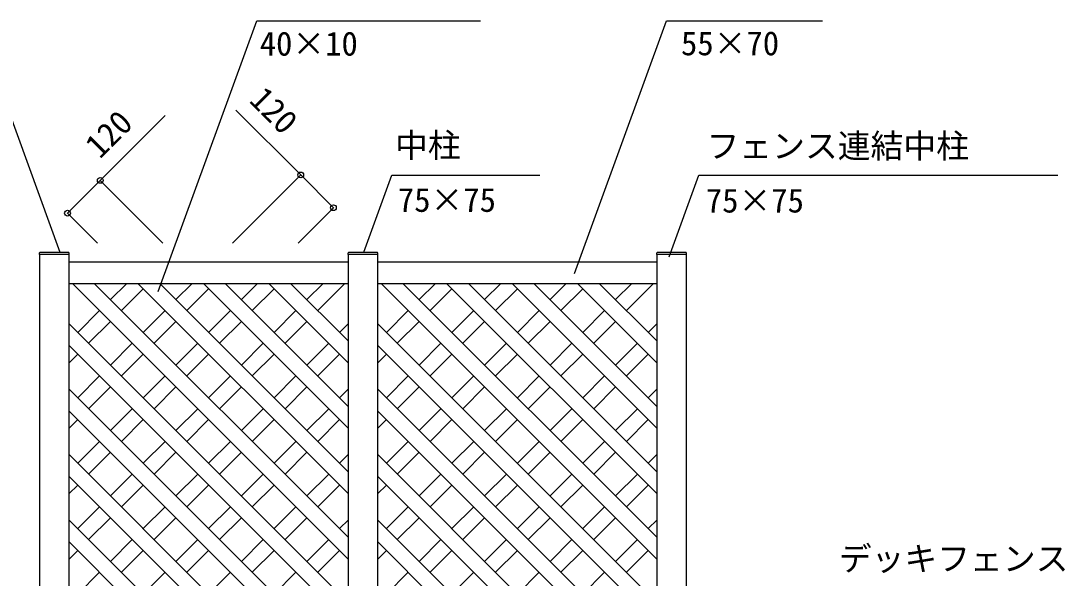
# Model space of a CAD drawing. Units: millimetres, scale not verified. Extents: x -4375 to 4375, y -6499 to 6470.
# Drawn here: x -348 to 2358, y 1309 to 2755 of the extents above; entities that cross this region are included whole.
import ezdxf
from ezdxf.enums import TextEntityAlignment as Align

# ---------------------------------------------------------------- set-up
doc = ezdxf.new("R2010")
doc.units = ezdxf.units.MM
doc.header["$LTSCALE"] = 30
doc.layers.add('0-3_YKK_A1', color=4, linetype='Continuous')
doc.layers.add('0-4_YKK_D', color=6, linetype='Continuous')
doc.styles.add('ＭＳ ゴシック', font='')
doc.styles.get('ＭＳ ゴシック').set_extended_font_data('MS Gothic')

msp = doc.modelspace()

# ---------------------------------------------------------------- linework, layer by layer
at = {"layer": '0-3_YKK_A1'}
for p, q in [((-299, 257.8), (-299, 2148.83)), ((-224.21, 2153.83), (-298.79, 2153.83)), ((-224, 2148.83), (-224, 257.8)), ((-223, 2148.83), (-223.21, 2152.88)), ((501, 257.8), (501, 2149.3)), ((575.79, 2153.83), (501.21, 2153.83)), ((576, 2149.3), (576, 257.8)), ((577, 2148.83), (576.79, 2152.88)), ((1301, 257.8), (1301, 2148.83)), ((1375.79, 2153.83), (1301.21, 2153.83)), ((1376, 2148.83), (1376, 257.8)), ((1377, 2148.83), (1376.79, 2152.88)), ((501, 2128.83), (-224, 2128.83)), ((1301, 2128.83), (576, 2128.83)), ((-224, 2073.83), (501, 2073.83)), ((501, 1358.13), (-214.69, 2073.83)), ((501, 1414.7), (-158.12, 2073.83)), ((-116.06, 2031.76), (-73.99, 2073.83)), ((-87.77, 2003.48), (-31.21, 2060.04)), ((501, 1527.84), (-44.99, 2073.83)), ((501, 1584.41), (11.58, 2073.83)), ((53.65, 2031.76), (95.71, 2073.83)), ((81.93, 2003.48), (138.5, 2060.04)), ((501, 1697.54), (124.72, 2073.83)), ((501, 1754.11), (181.29, 2073.83)), ((223.35, 2031.76), (265.42, 2073.83)), ((251.64, 2003.48), (308.21, 2060.04)), ((501, 1867.25), (294.42, 2073.83)), ((501, 1923.82), (350.99, 2073.83)), ((393.06, 2031.76), (435.12, 2073.83)), ((421.34, 2003.48), (491.69, 2073.83)), ((576, 2073.83), (1301, 2073.83)), ((1301, 1358.13), (585.31, 2073.83)), ((1301, 1414.7), (641.88, 2073.83)), ((683.94, 2031.76), (726.01, 2073.83)), ((712.23, 2003.48), (768.79, 2060.04)), ((1301, 1527.84), (755.01, 2073.83)), ((1301, 1584.41), (811.58, 2073.83)), ((853.65, 2031.76), (895.71, 2073.83)), ((881.93, 2003.48), (938.5, 2060.04)), ((1301, 1697.54), (924.72, 2073.83)), ((1301, 1754.11), (981.29, 2073.83)), ((1023.35, 2031.76), (1065.42, 2073.83)), ((1051.64, 2003.48), (1108.21, 2060.04)), ((1301, 1867.25), (1094.42, 2073.83)), ((1301, 1923.82), (1150.99, 2073.83)), ((1193.06, 2031.76), (1235.12, 2073.83)), ((1221.34, 2003.48), (1291.69, 2073.83)), ((-200.91, 1946.91), (-144.34, 2003.48)), ((-31.21, 1946.91), (25.36, 2003.48)), ((138.5, 1946.91), (195.07, 2003.48)), ((308.21, 1946.91), (364.77, 2003.48)), ((599.09, 1946.91), (655.66, 2003.48)), ((768.79, 1946.91), (825.36, 2003.48)), ((938.5, 1946.91), (995.07, 2003.48)), ((1108.21, 1946.91), (1164.77, 2003.48)), ((501, 1245), (-224, 1970)), ((-172.63, 1918.62), (-116.06, 1975.19)), ((-2.92, 1918.62), (53.65, 1975.19)), ((166.78, 1918.62), (223.35, 1975.19)), ((336.49, 1918.62), (393.06, 1975.19)), ((477.91, 1946.91), (501, 1970)), ((1301, 1245), (576, 1970)), ((627.37, 1918.62), (683.94, 1975.19)), ((797.08, 1918.62), (853.65, 1975.19)), ((966.78, 1918.62), (1023.35, 1975.19)), ((1136.49, 1918.62), (1193.06, 1975.19)), ((1277.91, 1946.91), (1301, 1970)), ((501, 1188.43), (-224, 1913.43)), ((-116.06, 1862.05), (-59.49, 1918.62)), ((53.65, 1862.05), (110.22, 1918.62)), ((223.35, 1862.05), (279.92, 1918.62)), ((393.06, 1862.05), (449.63, 1918.62)), ((1301, 1188.43), (576, 1913.43)), ((683.94, 1862.05), (740.51, 1918.62)), ((853.65, 1862.05), (910.22, 1918.62)), ((1023.35, 1862.05), (1079.92, 1918.62)), ((1193.06, 1862.05), (1249.63, 1918.62)), ((-224, 1867.25), (-200.91, 1890.34)), ((-87.77, 1833.77), (-31.21, 1890.34)), ((81.93, 1833.77), (138.5, 1890.34)), ((251.64, 1833.77), (308.21, 1890.34)), ((421.34, 1833.77), (477.91, 1890.34)), ((576, 1867.25), (599.09, 1890.34)), ((712.23, 1833.77), (768.79, 1890.34)), ((881.93, 1833.77), (938.5, 1890.34)), ((1051.64, 1833.77), (1108.21, 1890.34)), ((1221.34, 1833.77), (1277.91, 1890.34)), ((-200.91, 1777.2), (-144.34, 1833.77)), ((-31.21, 1777.2), (25.36, 1833.77)), ((138.5, 1777.2), (195.07, 1833.77)), ((308.21, 1777.2), (364.77, 1833.77)), ((599.09, 1777.2), (655.66, 1833.77)), ((768.79, 1777.2), (825.36, 1833.77)), ((938.5, 1777.2), (995.07, 1833.77)), ((1108.21, 1777.2), (1164.77, 1833.77)), ((-224, 1800.29), (501, 1075.29)), ((-172.63, 1748.92), (-116.06, 1805.49)), ((-2.92, 1748.92), (53.65, 1805.49)), ((166.78, 1748.92), (223.35, 1805.49)), ((336.49, 1748.92), (393.06, 1805.49)), ((501, 1800.29), (477.91, 1777.2)), ((576, 1800.29), (1301, 1075.29)), ((627.37, 1748.92), (683.94, 1805.49)), ((797.08, 1748.92), (853.65, 1805.49)), ((966.78, 1748.92), (1023.35, 1805.49)), ((1136.49, 1748.92), (1193.06, 1805.49)), ((1301, 1800.29), (1277.91, 1777.2)), ((-224, 1743.72), (501, 1018.72)), ((-116.06, 1692.35), (-59.49, 1748.92)), ((53.65, 1692.35), (110.22, 1748.92)), ((223.35, 1692.35), (279.92, 1748.92)), ((449.63, 1748.92), (393.06, 1692.35)), ((576, 1743.72), (1301, 1018.72)), ((683.94, 1692.35), (740.51, 1748.92)), ((853.65, 1692.35), (910.22, 1748.92)), ((1023.35, 1692.35), (1079.92, 1748.92)), ((1249.63, 1748.92), (1193.06, 1692.35)), ((-224, 1697.54), (-200.91, 1720.63)), ((-87.77, 1664.06), (-31.21, 1720.63)), ((81.93, 1664.06), (138.5, 1720.63)), ((251.64, 1664.06), (308.21, 1720.63)), ((477.91, 1720.63), (421.34, 1664.06)), ((576, 1697.54), (599.09, 1720.63)), ((712.23, 1664.06), (768.79, 1720.63)), ((881.93, 1664.06), (938.5, 1720.63)), ((1051.64, 1664.06), (1108.21, 1720.63)), ((1277.91, 1720.63), (1221.34, 1664.06)), ((-200.91, 1607.5), (-144.34, 1664.06)), ((-31.21, 1607.5), (25.36, 1664.06)), ((138.5, 1607.5), (195.07, 1664.06)), ((364.77, 1664.06), (308.21, 1607.5)), ((599.09, 1607.5), (655.66, 1664.06)), ((768.79, 1607.5), (825.36, 1664.06)), ((938.5, 1607.5), (995.07, 1664.06)), ((1164.77, 1664.06), (1108.21, 1607.5)), ((-224, 1630.58), (501, 905.58)), ((-172.63, 1579.21), (-116.06, 1635.78)), ((-2.92, 1579.21), (53.65, 1635.78)), ((166.78, 1579.21), (223.35, 1635.78)), ((393.06, 1635.78), (336.49, 1579.21)), ((501, 1630.58), (477.91, 1607.5)), ((576, 1630.58), (1301, 905.58)), ((627.37, 1579.21), (683.94, 1635.78)), ((797.08, 1579.21), (853.65, 1635.78)), ((966.78, 1579.21), (1023.35, 1635.78)), ((1193.06, 1635.78), (1136.49, 1579.21)), ((1301, 1630.58), (1277.91, 1607.5)), ((-224, 1574.02), (501, 849.02)), ((-116.06, 1522.64), (-59.49, 1579.21)), ((53.65, 1522.64), (110.22, 1579.21)), ((279.92, 1579.21), (223.35, 1522.64)), ((449.63, 1579.21), (393.06, 1522.64)), ((576, 1574.02), (1301, 849.02)), ((683.94, 1522.64), (740.51, 1579.21)), ((853.65, 1522.64), (910.22, 1579.21)), ((1079.92, 1579.21), (1023.35, 1522.64)), ((1249.63, 1579.21), (1193.06, 1522.64)), ((-224, 1527.84), (-200.91, 1550.93)), ((-87.77, 1494.36), (-31.21, 1550.93)), ((81.93, 1494.36), (138.5, 1550.93)), ((308.21, 1550.93), (251.64, 1494.36)), ((477.91, 1550.93), (421.34, 1494.36)), ((576, 1527.84), (599.09, 1550.93)), ((712.23, 1494.36), (768.79, 1550.93)), ((881.93, 1494.36), (938.5, 1550.93)), ((1108.21, 1550.93), (1051.64, 1494.36)), ((1277.91, 1550.93), (1221.34, 1494.36)), ((-200.91, 1437.79), (-144.34, 1494.36)), ((-31.21, 1437.79), (25.36, 1494.36)), ((195.07, 1494.36), (138.5, 1437.79)), ((364.77, 1494.36), (308.21, 1437.79)), ((599.09, 1437.79), (655.66, 1494.36)), ((768.79, 1437.79), (825.36, 1494.36)), ((995.07, 1494.36), (938.5, 1437.79)), ((1164.77, 1494.36), (1108.21, 1437.79)), ((-172.63, 1409.51), (-116.06, 1466.07)), ((-2.92, 1409.51), (53.65, 1466.07)), ((223.35, 1466.07), (166.78, 1409.51)), ((393.06, 1466.07), (336.49, 1409.51)), ((627.37, 1409.51), (683.94, 1466.07)), ((797.08, 1409.51), (853.65, 1466.07)), ((1023.35, 1466.07), (966.78, 1409.51)), ((1193.06, 1466.07), (1136.49, 1409.51)), ((-224, 1460.88), (501, 735.88)), ((501, 1460.88), (477.91, 1437.79)), ((576, 1460.88), (1301, 735.88)), ((1301, 1460.88), (1277.91, 1437.79)), ((-116.06, 1352.94), (-59.49, 1409.51)), ((110.22, 1409.51), (53.65, 1352.94)), ((279.92, 1409.51), (223.35, 1352.94)), ((449.63, 1409.51), (393.06, 1352.94)), ((683.94, 1352.94), (740.51, 1409.51)), ((910.22, 1409.51), (853.65, 1352.94)), ((1079.92, 1409.51), (1023.35, 1352.94)), ((1249.63, 1409.51), (1193.06, 1352.94)), ((-224, 1404.31), (501, 679.31)), ((-224, 1358.13), (-200.91, 1381.22)), ((-87.77, 1324.65), (-31.21, 1381.22)), ((138.5, 1381.22), (81.93, 1324.65)), ((308.21, 1381.22), (251.64, 1324.65)), ((477.91, 1381.22), (421.34, 1324.65)), ((576, 1404.31), (1301, 679.31)), ((576, 1358.13), (599.09, 1381.22)), ((712.23, 1324.65), (768.79, 1381.22)), ((938.5, 1381.22), (881.93, 1324.65)), ((1108.21, 1381.22), (1051.64, 1324.65)), ((1277.91, 1381.22), (1221.34, 1324.65)), ((-200.91, 1268.08), (-144.34, 1324.65)), ((25.36, 1324.65), (-31.21, 1268.08)), ((195.07, 1324.65), (138.5, 1268.08)), ((364.77, 1324.65), (308.21, 1268.08)), ((599.09, 1268.08), (655.66, 1324.65)), ((825.36, 1324.65), (768.79, 1268.08)), ((995.07, 1324.65), (938.5, 1268.08)), ((1164.77, 1324.65), (1108.21, 1268.08))]:
    msp.add_line(p, q, dxfattribs=at)
for points in [[(-223, 2148.83), (-300, 2148.83), (-299.79, 2152.88)], [(577, 2148.83), (500, 2148.83), (500.21, 2152.88)], [(1377, 2148.83), (1300, 2148.83), (1300.21, 2152.88)]]:
    msp.add_lwpolyline(points, dxfattribs=at)
for centre, start, end in [((-298.79, 2152.83), 90, 177), ((-224.21, 2152.83), 3, 90), ((501.21, 2152.83), 90, 177), ((575.79, 2152.83), 3, 90), ((1301.21, 2152.83), 90, 177), ((1375.79, 2152.83), 3, 90)]:
    msp.add_arc(centre, 1, start, end, dxfattribs=at)
at = {"layer": '0-4_YKK_D'}
for p, q in [((200.42, 2178.53), (377.69, 2355.81)), ((20.01, 2178.53), (-143.12, 2341.66)), ((-149.69, 2178.53), (-227.97, 2256.81)), ((370.13, 2178.53), (462.55, 2270.95))]:
    msp.add_line(p, q, dxfattribs=at)
for points in [[(-246.32, 2153.83), (-465.06, 2754.8), (-1074.99, 2754.8)], [(7.37, 2052.64), (262.94, 2754.8), (842.77, 2754.8)], [(1086.28, 2099.41), (1324.83, 2754.8), (1729.21, 2754.8)], [(461.84, 2270.25), (376.99, 2355.1), (208.65, 2523.44)], [(-227.27, 2256.1), (-142.41, 2340.96), (25.93, 2509.3)], [(540.76, 2154.8), (613.55, 2354.8), (996.59, 2354.8)], [(1332, 2143.11), (1409.05, 2354.8), (2339.44, 2354.8)]]:
    msp.add_lwpolyline(points, dxfattribs=at)
for centre in [(376.99, 2355.1), (-142.41, 2340.96), (461.84, 2270.25), (-227.27, 2256.1)]:
    msp.add_circle(centre, 7.5, dxfattribs=at)

# ---------------------------------------------------------------- texts
at = {"layer": '0-4_YKK_D', "style": 'ＭＳ ゴシック'}
for s, p in [('40×10', (270.76, 2645.92)), ('55×70', (1362.65, 2646.79)), ('中柱', (621.56, 2382.35)), ('フェンス連結中柱', (1428.92, 2380.6)), ('75×75', (628.8, 2240.69)), ('75×75', (1426.99, 2238.94)), ('デッキフェンス', (1771.75, 1310.12))]:
    msp.add_text(s, height=62.32, dxfattribs=at).set_placement(p, align=Align.BOTTOM_LEFT)
for rotation, p in [(315, (227.71, 2532.66)), (45, (-130.42, 2381.23))]:
    msp.add_text('120', height=62.32, rotation=rotation, dxfattribs=at).set_placement(p, align=Align.BOTTOM_LEFT)

doc.saveas('drawing.dxf')
